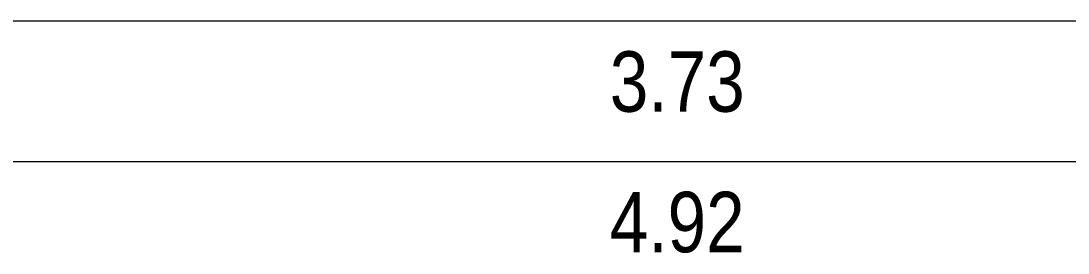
# Model space of a CAD drawing. Header units: millimetres. Extents: x -3570 to 5754, y -12788176 to 1214.
# Drawn here: x 3323.97 to 3327.43, y 1126.168 to 1126.937 of the extents above; entities that cross this region are included whole.
import ezdxf

# ---------------------------------------------------------------- set-up
doc = ezdxf.new("R2010")
doc.units = ezdxf.units.MM
doc.styles.add('arial narrow', font='ARIALN.TTF')
doc.dimstyles.new('ROMAN50', dxfattribs={"dimtxt": 0.1, "dimasz": 0.05, "dimexe": 0.075, "dimexo": 0.05, "dimgap": 0.05, "dimtad": 2, "dimzin": 4, "dimdsep": 46, "dimtxsty": 'arial narrow', "dimblk": 'BOXFILLED', "dimcen": 0.07, "dimclrd": 142, "dimclre": 142, "dimclrt": 2, "dimaunit": 1, "dimadec": 0, "dimazin": 0, "dimtfac": 1, "dimtix": 1, "dimtmove": 0, "dimatfit": 3, "dimldrblk": 'BOXFILLED', "dimfxl": 0.2, "dimfxlon": 1, "dimtolj": 1, "dimtzin": 0, "dimlwd": 9, "dimlwe": 9, "dimarcsym": 0})

# ---------------------------------------------------------------- blocks, each defined once
blk = doc.blocks.new('_BoxFilled')
at = {"color": 0, "linetype": 'ByBlock', "lineweight": -2}
blk.add_line((-0.5, 0), (-1, 0), dxfattribs=at)
at = {"color": 0, "linetype": 'ByBlock'}
blk.add_solid([(-0.5, 0.5), (0.5, 0.5), (-0.5, -0.5), (0.5, -0.5)], dxfattribs=at)
blk = doc.blocks.new('*D1122')
at = {"color": 142, "lineweight": 9, "transparency": 16777216}
for p, q in [((3413.8125, 1138.9539), (3413.8125, 1138.6789)), ((3417.5386, 1138.9539), (3417.5386, 1138.6789)), ((3413.8625, 1138.7539), (3417.4886, 1138.7539))]:
    blk.add_line(p, q, dxfattribs=at)
at = {"layer": 'Defpoints', "color": 0, "lineweight": -2, "transparency": 16777216}
for p in [(3413.8125, 1140.3598), (3417.5386, 1139.2302), (3417.5386, 1138.7539)]:
    blk.add_point(p, dxfattribs=at)
at = {"color": 142, "lineweight": 9, "transparency": 16777216, "xscale": 0.05, "yscale": 0.05, "zscale": 0.05, "rotation": 180}
blk.add_blockref('_BoxFilled', (3413.8125, 1138.7539), dxfattribs=at)
at = {"color": 142, "lineweight": 9, "transparency": 16777216, "xscale": 0.05, "yscale": 0.05, "zscale": 0.05}
blk.add_blockref('_BoxFilled', (3417.5386, 1138.7539), dxfattribs=at)
at = {"color": 7, "lineweight": 20, "transparency": 16777216, "insert": (3415.6756, 1138.6528), "char_height": 0.1, "attachment_point": 5, "style": 'arial narrow'}
blk.add_mtext('\\A1;3.73', dxfattribs=at)
blk = doc.blocks.new('*D1123')
at = {"color": 142, "lineweight": 9, "transparency": 16777216}
for p, q in [((3413.215, 1138.7213), (3413.215, 1138.4463)), ((3418.136, 1138.7213), (3418.136, 1138.4463)), ((3413.265, 1138.5213), (3418.086, 1138.5213))]:
    blk.add_line(p, q, dxfattribs=at)
at = {"layer": 'Defpoints', "color": 0, "lineweight": -2, "transparency": 16777216}
for p in [(3413.215, 1140.5409), (3418.136, 1139.0491), (3418.136, 1138.5213)]:
    blk.add_point(p, dxfattribs=at)
at = {"color": 142, "lineweight": 9, "transparency": 16777216, "xscale": 0.05, "yscale": 0.05, "zscale": 0.05, "rotation": 180}
blk.add_blockref('_BoxFilled', (3413.215, 1138.5213), dxfattribs=at)
at = {"color": 142, "lineweight": 9, "transparency": 16777216, "xscale": 0.05, "yscale": 0.05, "zscale": 0.05}
blk.add_blockref('_BoxFilled', (3418.136, 1138.5213), dxfattribs=at)
at = {"color": 7, "lineweight": 20, "transparency": 16777216, "insert": (3415.6755, 1138.4202), "char_height": 0.1, "attachment_point": 5, "style": 'arial narrow'}
blk.add_mtext('\\A1;4.92', dxfattribs=at)
blk = doc.blocks.new('ALIGERADO')
at = {"color": 6, "lineweight": 20}
for base, p1, p2, picture, middle in [((3418.136, 1138.5213), (3413.215, 1140.5409), (3418.136, 1139.0491), '*D1123', (3415.6755, 1138.4202)), ((3417.5386, 1138.7539), (3413.8125, 1140.3598), (3417.5386, 1139.2302), '*D1122', (3415.6756, 1138.6528))]:
    dim = blk.add_linear_dim(base=base, p1=p1, p2=p2, dimstyle='ROMAN50', override={"dimclrt": 7}, dxfattribs=at)
    dim.commit()
    dim.dimension.update_dxf_attribs({"geometry": picture, "text_midpoint": middle})

msp = doc.modelspace()

# ---------------------------------------------------------------- block references
at = {"color": 5, "lineweight": 30, "xscale": 2, "yscale": 2, "zscale": 2}
msp.add_blockref('ALIGERADO', (-3505.2127, -1150.5706), dxfattribs=at)

doc.saveas('drawing.dxf')
